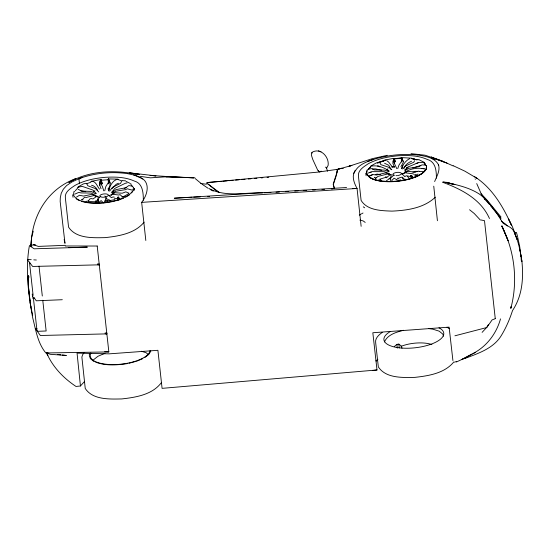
<?xml version="1.0" encoding="UTF-8"?>
<svg xmlns="http://www.w3.org/2000/svg" width="550" height="550" viewBox="0 0 550 550"><rect width="100%" height="100%" fill="white"/><g stroke="black" fill="none" stroke-linecap="round" stroke-linejoin="round"><path stroke-width="0.82" d="M402.016 158.874L403.239 161.397L403.232 162.47L400.95 166.671M101.062 188.788L99.77 185.329L100.279 180.235M99.77 185.329L99.818 184.058M108.515 183.831L108.618 181.342M391.703 167.001L394.446 166.464L394.419 167.145L392.803 163.24L393.463 159.5M31.068 245.871C31.584 216.109 47.252 189.138 75.763 178.619L68.846 182.456M355.444 170.211L355.417 170.809C358.758 164.526 366.987 161.679 373.491 159.369M402.744 178.502L402.834 177.127M401.734 158.531L401.562 161.844L401.857 157.802M337.336 170.603L336.421 174.962M118.277 199.719L117.411 197.333L118.683 197.065L119.577 199.196M411.373 178.159L410.506 175.78L411.778 175.512L412.665 177.636M108.632 179.623L108.377 183.411L108.652 181.913M30.718 245.898L31.625 237.407L33.261 231.137M426.621 165.901L426.133 169.421L422.613 173.03M355.307 170.404C351.237 176.062 354.097 183.033 357.06 188.458L361.137 226.332M404.917 172.411L404.999 171.889L404.573 172.7L406.732 171.566M130.976 183.81L130.866 184.394L132.522 186.615M424.091 162.518L425.226 164.704M394.254 163.618L395.12 161.164L394.281 158.359L394.556 162.36M104.741 190.781L105.841 186.498L108.941 181.61M401.782 159.727L401.39 161.136L401.342 160.703M78.966 179.169L79.131 178.578C94.524 173.058 111.286 171.339 127.476 173.642M336.222 175.746L333.355 184.484L334.386 188.382M404.03 168.403C405.013 164.952 408.299 162.498 411.551 161.253M104.081 202.861L105.098 200.276L106.074 201.458M393.092 161.494L393.979 158.812M133.726 190.327L134.365 188.423L134.468 190.101M397.76 168.596L398.949 165.131L402.084 160.538M109.746 187.536L108.536 190.967C109.691 186.319 112.805 179.479 118.277 179.272M500.507 318.883C496.334 333.967 486.145 347.174 471.948 354.028C465.871 357.163 458.37 361.322 464.062 358.469M402.813 165.777L401.562 168.774C402.744 164.629 405.735 160.655 409.585 158.675M28.373 275.969L28.964 277.207L28.304 275.674L28.456 285.429M434.638 181.562C436.721 176.309 440.268 170.789 438.584 164.931C434.658 157.321 424.827 156.159 417.23 154.901M121.481 181.417L120.588 183.343L112.592 187.289L109.553 191.159M101.516 184.346L102.073 183.164L101.138 179.41L90.853 181.424M326.59 168.238L328.137 165.344C329.312 156.578 319.901 146.809 311.424 152.749L311.458 155.375L312.792 159.514L317.694 170.163L319.344 172.047M117.37 200.001L118.14 198.468M353.726 173.504L355.163 170.699M111.581 195.119L112.001 194.315M111.939 194.363L115.658 191.242L125.572 189.647L127.332 188.794L131.574 190.018L132.241 189.778M89.162 355.039L90.276 353.127M148.954 354.296L150.81 351.113M414.666 160.669L413.731 162.271L405.707 165.914L402.572 168.974M384.422 341.935C387.674 334.524 396.289 332.214 403.446 330.275M107.944 189.056C110.749 186.154 110.729 182.126 108.446 178.936L117.748 179.114M145.819 240.481L141.653 202.366C148.149 194.116 151.078 180.572 138.236 176.598L138.16 177.024L137.906 176.454L133.602 174.934L127.476 173.635M488.379 324.644L486.716 327.394L482.109 332.365M390.273 181.115L390.837 180.379M376.076 361.082L377.857 359.322M144.107 222.166C134.867 233.578 118.889 236.115 105.105 237.634C92.861 237.868 76.106 238.679 68.578 227.157L65.381 198.041C64.384 191.881 70.819 188.217 75.199 185.302C84.487 180.317 95.026 178.207 105.456 177.306C115.081 176.784 125.166 176.969 134.111 180.964C142.863 183.26 143.296 192.72 143.351 200.262M83.964 352.887L82.672 354.674L81.881 357.039L85.236 388.458C92.757 399.981 109.512 399.169 121.756 398.936C135.733 397.375 152.137 394.804 161.191 382.869M453.853 361.907C444.613 373.319 428.636 375.856 414.851 377.376C402.607 377.609 385.853 378.428 378.324 366.898L375.698 342.987C374.715 338.284 378.922 334.868 382.271 332.358M418.062 174.041L416.261 174.893L414.377 174.955M404.965 172.178L404.573 172.7C409.826 168.444 418.151 167.324 424.724 169.015M88.137 201.272L89.904 198.887L91.204 198.564L93.026 198.949L97.034 196.096L99.378 197.567M111.994 188.629L116.222 184.243L118.504 183.253M75.206 190.829L77.509 188.32L77.461 187.742L78.891 186.931M97.549 199.107L97.46 200.372L95.177 202.015M368.321 169.469L370.624 166.966M391.236 176.289L390.294 177.32L390.459 177.987L386.464 180.737M82.177 199.712L84.748 197.154L86.213 197.471L94.249 195.442L97.13 196.701M46.496 352.584C52.374 366.678 63.408 378.104 76.01 386.457L80.438 385.983L84.425 381.59M390.644 178.179L393.986 174.928M435.339 197.189C423.892 208.093 407.103 210.451 391.951 211.117C381.391 210.719 367.207 210.492 361.103 200.399L358.469 176.488C357.479 170.328 363.914 166.657 368.287 163.742C377.582 158.757 388.121 156.654 398.544 155.753C408.169 155.224 418.254 155.409 427.206 159.411C435.71 161.652 436.453 170.754 436.384 178.186M375.327 178.709L377.933 176.419L387.358 174.068L391.084 174.9M500.349 218.941L500.974 218.391L490.648 205.899M97.501 199.251L100.877 196.302M500.356 217.546L500.988 216.996L486.867 199.897L481.099 193.751M394.24 346.603L396.894 344.362L398.846 344.101L401.418 346.163L401.981 348.26M112.172 192.672L115.878 189.647L125.668 187.777L128.824 185.57L132.289 186.161M113.651 190.816L111.698 192.397L114.833 188.403L125.483 183.212L126.988 182.958M386.176 177.877L390.143 174.728L392.102 175.093M93.466 359.824L97.955 356.283L105.002 353.293M144.953 357.459L148.287 354.826M111.444 194.851L114.434 192.686L111.444 194.851L114.434 192.686L122.244 193.215L125.826 191.84L128.996 193.249M109.409 195.889L111.843 194.15L118.986 195.058L119.996 194.562L122.361 196.756M411.778 175.512L410.479 176.034M406.691 168.802L404.711 170.136L407.942 167.028L418.66 162.484L423.17 162.339M359.342 215.16L361.178 214.005M76.457 197.113L79.516 195.25L83.394 196.075L92.008 194.329L95.693 195.903L96.243 196.604L95.975 196.357M405.192 170.486L408.987 168.272L418.811 166.705L422.008 164.863L425.432 165.11M78.141 186.89L83.407 183.906L86.13 183.315M93.569 191.51L94.944 190.733M123.372 196.694L128.638 193.71M386.623 169.606L387.998 168.829M422.62 173.25L416.9 176.488L408.684 179.3L395.856 181.328M69.039 182.332C88.901 170.851 113.692 169.716 135.781 174.109M473.749 353.341L475.221 352.516M361.79 213.675L363.007 213.015M74.642 194.205L78.856 192.363L80.987 192.926L91.162 193.043L95.411 195.456L96.243 196.604L95.446 195.573M465.252 357.878L472.306 354.124M465.768 357.658L456.369 361.996M369.6 176.069L372.701 174.536L376.544 175.003L385.124 172.961L388.712 173.718L390.686 174.934M319.873 171.792L321.2 171.16M405.158 176.33L406.478 175.759L412.857 176.983M402.105 173.999L404.958 172.776L413.181 173.828L413.579 174.254M136.95 361.096L142.821 358.607M367.799 173.202L372.041 171.627L384.271 171.669L388.431 173.271L389.242 174.178L388.465 173.387M402.359 174.075L407.55 171.311L415.388 172.143M124.231 188.451L126.163 187.653M124.664 196.405L121.983 197.106M412.809 168.004L420.771 165.461M495.316 318.663L492.092 319.914L486.777 327.532L454.912 335.803M453.104 165.914L442.571 161.191L433.166 157.933L431.454 158.565M465.314 358.304C478.156 353.451 492.553 348.7 500.562 336.751C505.711 328.604 509.568 319.688 512.538 310.537C522.349 295.817 523.579 278.561 521.929 261.387L521.902 261.188M367.338 161.59C383.144 155.547 400.4 153.374 417.23 154.907M79.867 178.317L82.445 177.403M378.84 179.486L386.155 177.251M346.576 187.522L174.316 198.206L191.998 197.237M454.486 362.189L456.369 361.529M86.391 183.789L90.874 182.256M108.714 178.853L108.109 179.053L108.453 183.033M383.962 160.703L376.276 162.944L370.549 166.189L370.597 166.767L367.723 169.902L367.036 170.019L366.554 173.539C369.469 178.86 375.87 180.097 381.624 181.026C390.679 182.029 399.836 181.246 408.657 179.039L416.873 176.227L422.592 172.989L426.106 169.159L426.587 165.639L426.03 165.612L423.961 162.841L424.064 162.25L419.121 159.796M377.266 163.206L383.989 160.903M407.495 167.427L408.169 167.193M78.086 187.158L82.294 186.388L92.792 190.018L96.36 193.524M128.982 363.282L136.153 361.316M369.621 175.601L372.543 174.831M336.896 169.4L341.179 168.355L342.973 168.438M416.192 163.412L418.082 162.951M368.211 169.317L371.381 168.582L374.55 169.957L384.491 170.081L388.699 171.696M85.8 201.472L87.718 201.039M117.391 197.587L118.174 197.423M106.989 200.496L108.783 199.547L110.949 201.218M106.865 201.163L114.943 199.574M384.484 160.132L393.264 158.414L394.158 158.703L403.04 157.692L411.517 158.146L411.998 158.641L417.443 159.823M384.512 160.401L386.114 160.084M394.666 166.856L392.569 167.269L388.596 162.044L386.925 160.786M399.376 177.836L401.782 177.169L403.968 179.004L405.701 179.362M387.344 155.292L372.226 158.682L349.078 166.231L351.89 165.419L338.126 169.214L341.474 168.341L343.056 168.479M371.236 166.155C377.424 164.904 384.354 167.454 389.194 171.201L386.966 169.991M34.423 298.169L32.746 298.313M74.635 191.455L73.948 191.572L73.466 195.092C76.374 200.413 82.775 201.651 88.536 202.579C97.584 203.589 106.741 202.799 115.569 200.592L123.777 197.787L129.504 194.542L133.017 190.712L133.499 187.192L132.935 187.165M369.703 172.446L371.277 172.191M452.918 360.566L449.109 327.14L372.831 332.75L377.004 369.971L162.085 388.355L157.905 350.302L109.058 353.856L77.055 353.121L80.438 385.983M206.415 182.772L207.962 183.886L205.363 184.113L200.729 183.452M372.57 370.542L377.004 369.964M127.38 363.598C116.854 365.179 105.738 365.949 95.59 362.141M417.478 171.325L419.011 171.132M140.305 176.337L150.377 177.843L168.795 176.619L193.799 177.822L165.859 176.763L194.941 177.849M412.809 172.143L417.656 171.566M91.183 181.266C95.679 180.586 97.157 186.34 99.516 189.166M207.68 182.524L317.783 172.136L337.047 169.393L337.212 171.841L337.294 171.311L333.19 184.195L334.421 188.76M414.583 171.456L416.24 171.284M419.121 171.428L423.369 171.648M207.501 182.531L221.258 181.349M222.812 181.204L227.191 180.833M228.772 180.696L233.131 180.317M235.579 180.104L239.071 179.802M241.532 179.589L245.011 179.293M248.339 178.998L250.951 178.778M254.292 178.482L256.891 178.262M261.099 177.897L262.831 177.746M267.073 177.382L268.757 177.231M433.07 159.122L435.27 158.957L443.314 161.831M62.308 299.716L36.286 300.795L33.832 297.289M108.261 179.726L101.062 180.256L102.252 183.865L102.073 183.164M401.376 158.373L394.178 158.902L395.264 161.59L395.12 161.164M393.456 181.507L381.652 181.287C375.897 180.269 369.518 179.121 366.582 173.8M34.932 244.461L33.248 244.585L38.287 246.407L65.209 245.314L65.292 245.988L97.185 246.029M514.766 232.547L516.436 232.423L517.426 235.991L519.736 246.744L521.022 256.85M35.296 244.874L30.174 245.245L29.356 245.933C25.19 269.686 28.366 294.36 32.725 317.907C35.812 329.952 37.641 343.056 45.829 352.969L108.845 351.918L97.206 245.974M141.653 202.366L357.06 188.458L352.578 188.561M275.997 192.232L279.4 192.026M285.361 191.668L288.771 191.469M294.724 191.111L298.134 190.905M303.243 190.596L306.646 190.396M312.606 190.039L315.164 189.881M321.97 189.475L324.528 189.317M331.341 188.911L333.039 188.808M376.441 174.192L378.132 174.13M262.439 192.844C244.949 192.369 225.328 197.367 209.124 188.554M264.131 192.782L270.896 192.521M193.662 197.168L200.303 196.914M207.776 196.625L209.44 196.563M375.732 174.646L380.648 174.508M97.488 263.904L99.186 264.014L99.275 264.832L32.642 266.454L30.223 263.374M105.071 332.956L106.776 333.066L106.858 333.877L40.356 335.5L35.296 328.522L37.001 328.632M80.926 190.898L85.766 191.716M106.618 198.564L107.614 201.527M372.439 168.926L375.499 168.884L381.769 170.287M122.348 180.654L125.544 180.806M421.719 168.417L424.194 168.438M68.86 247.637L87.34 247.136L34.182 248.806L30.161 246.118L31.831 246.242M104.624 351.725L108.845 351.918M96.834 201.898L89.031 201.479L88.468 201.08M168.286 176.591L150.026 175.409L155.966 175.883L129.161 172.803L139.315 174.405L132.069 173.257M312.4 152.955L312.084 153.017M31.233 259.689L27.837 259.476L27.802 260.288L29.473 262.419M33.784 259.854L36.334 260.012M97.577 264.722L99.275 264.832M105.16 333.768L106.858 333.877M325.332 167.2L326.274 167.262L327.539 171.243M411.036 153.649L425.047 155.196L433.166 157.933M376.076 177.849L374.467 177.691L374.351 177.258M57.509 354.461L60.727 354.826M62.329 355.004L66.351 355.458L50.373 354.31L48.771 353.781L47.644 352.536M417.684 159.61L418.894 159.761M377.458 165.935L379.094 166.134L379.995 167.028M114.221 197.099L113.046 196.955L111.348 197.697L108.824 195.229M114.297 198.248L118.381 198.784M428.89 328.632L432.864 329.182L439.23 331.183L442.826 334.132L443.52 336.188M519.977 250.133L521.929 261.387C520.252 250.903 518.293 240.13 513.418 230.608C511.094 226.572 506.014 225.796 502.748 222.833C496.581 212.548 489.748 202.324 480.315 194.721C470.161 187.722 457.854 185.13 446.05 182.311L454.809 184.587L443.396 181.768L442.592 182.236C461.436 189.248 480.837 199.045 489.479 218.536M385.399 176.873L386.884 177.169M481.058 219.986L484.495 220.674L495.248 318.526M416.687 159.851L411.551 158.414M122.017 180.874L118.429 179.706M81.414 199.581L83.043 199.939M359.872 220.103L363.192 220.935L365.207 222.42M78.196 189.296L81.407 191.029L91.382 191.448L95.672 193.882M445.961 182.263L451.364 183.92M141.364 351.237L146.135 352.736L148.534 354.702M443.307 161.824L444.084 162.078M91.513 185.24L93.541 185.914L95.721 187.522L97.632 190.266M384.553 163.233L388.74 165.296L391.112 169.352M444.07 162.071L447.116 163.178M133.602 174.934L137.321 176.248M442.571 161.191L431.228 156.998L433.352 158.029M318.395 150.824L321.001 151.8M98.065 197.086L94.428 195.532L97.164 196.721M453.248 165.715L464.867 171.167L477.455 178.619M406.368 167.482L407.557 168.066M126.026 181.349L130.267 183.459M210.121 189.461L213.317 191.111M195.243 178.613L201.506 183.789M138.634 176.818L142.752 179.08M389.015 178.317L390.892 179.376L389.922 178.076M208.196 188.347L202.084 184.222M501.311 221.155L505.615 224.125L507.251 225.947M447.026 327.243L449.185 328.563M215.071 189.791L219.299 192.534L208.299 184.161M474.299 176.495C492.168 187.715 503.264 206.855 511.658 225.672L508.53 219.065L512.243 226.291L514.951 233.241M363.275 206.814L364.65 207.804M208.608 184.559L214.466 189.276M391.793 169.764L388.493 167.179L380.964 164.684L380.078 163.213M469.583 209.749L474.196 213.469L480.336 220.041M94.112 361.673L90.372 358.607L89.402 355.754M95.349 200.833L96.965 202.256M475.097 178.949L475.468 179.272M388.417 173.333L389.228 174.508M401.933 173.855L404.766 176.509M510.414 307.147L511.005 307.739L511.033 306.838L510.812 308.392C518.155 280.974 514.697 251.206 501.758 225.988L508.145 240.811L502.013 225.892M98.766 191.957L95.384 188.554L87.814 185.756L86.9 183.961M484.543 198.839L489.562 204.579M407.406 176.392L409.076 178.179M95.404 195.594L95.996 196.268M104.844 196.013L106.968 198.557L105.944 198.351L105.401 198.832L105.648 201.245M485.169 199.657L481.264 193.944L476.726 183.59M103.393 202.909L101.111 200.571L98.876 202.613L98.952 203.06L98.079 199.98M399.087 179.176L398.104 177.891L396.715 179.685L394.116 178.186L391.896 180.386L391.992 181.081M30.174 263.086L29.459 262.13L33.117 295.398M106.838 200.626L107.628 201.871M393.326 161.178L396.804 168.664M401.631 158.249L403.239 161.397M96.958 200.826L97.501 202.015M411.304 175.457L412.197 177.581M410.506 175.78L411.689 178.613M118.216 197.01L119.398 199.849M117.411 197.333L118.601 200.173M108.446 178.936L110.186 183.294M46.592 352.516L47.795 355.623L46.943 353.217M380.511 179.355L381.123 181.026M376.372 360.683L376.228 360.25L376.234 360.848M103.785 190.85L102.493 186.746L100.183 182.249L100.485 183.659M400.647 179.657L400.806 180.18M32.752 297.495L32.608 295.886L32.752 296.512M64.144 239.456L64.989 243.32L60.17 201.506L60.301 197.739L61.229 193.318L63.291 189.255L66.55 185.604L71.899 181.981L78.959 178.667L79.448 183.714M30.731 305.477L31.041 307.044M31.35 308.605L31.659 310.166M29.954 300.802L28.476 286.88L30.559 305.553L32.649 315.095M438.577 164.924L438.68 165.522M365.723 173.264L366.135 175.746M72.634 194.824L73.04 197.299M98.422 199.347L98.952 203.06M30.154 302.383L30.559 305.553M398.846 344.101L399.266 347.909M396.894 344.362L397.306 348.129M39.023 266.166L42.302 296.017M42.769 300.279L46.145 330.983L37.668 331.32L36.96 330.364L33.399 297.956M32.23 294.009L32.361 295.192M433.757 186.175L437.415 220.722M401.294 158.345L401.562 161.844M521.139 258.301L521.276 260.473M28.16 276.877L28.318 285.202M100.141 196.549A4.276 1.622 -6.3 0 1 102.527 194.178A4.276 1.622 -6.3 0 1 108.068 194.624A4.276 1.622 -6.3 0 1 105.401 196.976M104.789 197.093A4.276 1.622 -6.3 0 1 101.241 197.038M132.818 191.132A30.106 11.413 -6.3 0 1 131.478 192.981M129.449 194.796A30.106 11.413 -6.3 0 1 125.558 197.196M123.551 198.144A30.106 11.413 -6.3 0 1 115.686 200.833M114.964 201.018A30.106 11.413 -6.3 0 1 107.408 202.503M106.631 202.606A30.106 11.413 -6.3 0 1 81.249 201.252M79.743 200.702A30.106 11.413 -6.3 0 1 76.148 198.722M150.088 350.591A30.106 11.413 -6.3 0 1 116.243 364.533A30.106 11.413 -6.3 0 1 90.881 353.148M400.991 346.39A22.138 8.394 -6.3 0 1 431.922 344.596M438.976 327.834A30.106 11.413 -6.3 0 1 432.671 343.592A30.106 11.413 -6.3 0 1 392.645 346.534A30.106 11.413 -6.3 0 1 390.576 331.396M394.329 175.484A4.276 1.622 -6.3 0 1 394.687 172.906A4.276 1.622 -6.3 0 1 401.081 173.002A4.276 1.622 -6.3 0 1 397.884 175.532M397.251 175.615A4.276 1.622 -6.3 0 1 395.993 175.677M414.989 174.893A22.138 8.394 -6.3 0 1 416.659 175.718M426.525 167.736A30.106 11.413 -6.3 0 1 426.195 168.96M425.906 169.579A30.106 11.413 -6.3 0 1 423.108 172.796M422.544 173.243A30.106 11.413 -6.3 0 1 420.599 174.556M419.877 174.976A30.106 11.413 -6.3 0 1 372.137 178.846M371.484 178.537A30.106 11.413 -6.3 0 1 369.243 177.162M366.822 173.924A30.106 11.413 -6.3 0 1 366.664 172.734M366.706 172.136A30.106 11.413 -6.3 0 1 367.036 170.906M378.029 162.683A30.106 11.413 -6.3 0 1 384.45 160.593M394.281 158.716A30.106 11.413 -6.3 0 1 397.423 158.386M399.768 158.228A30.106 11.413 -6.3 0 1 402.098 158.139M411.606 158.593A30.106 11.413 -6.3 0 1 414.741 159.094M423.988 162.704A30.106 11.413 -6.3 0 1 425.549 164.257M100.787 179.499L99.564 183.624L100.787 179.499M318.264 170.83L318.629 171.311L318.264 170.83M434.527 159.005L434.837 159.191L434.541 159.012M517.021 239.229L514.388 232.361L517.021 239.229"/></g></svg>
